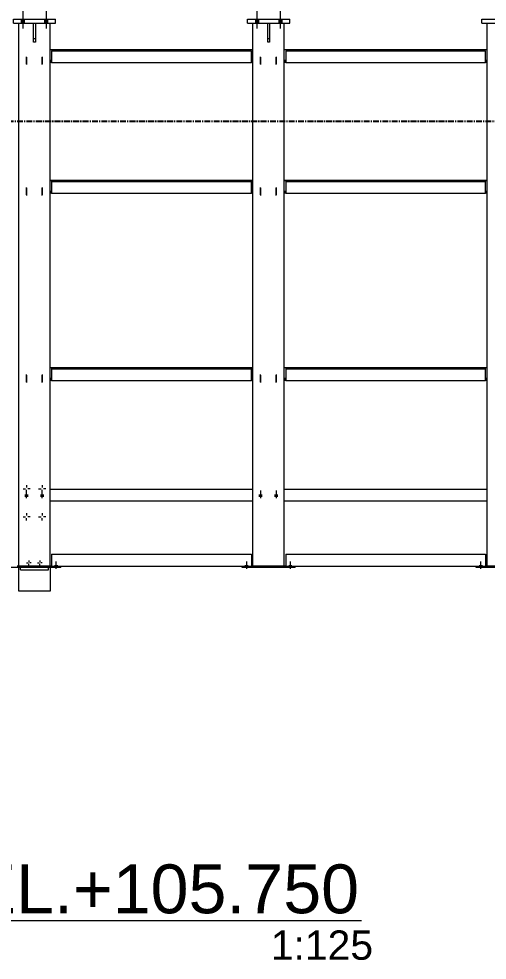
# Model space of a CAD drawing. Header units: millimetres. Extents: x -187664 to 435448, y -313239 to 299894.
# Drawn here: x 34940 to 37940, y -91372 to -85346 of the extents above; entities that cross this region are included whole.
import ezdxf

# ---------------------------------------------------------------- set-up
doc = ezdxf.new("R2010")
doc.units = ezdxf.units.MM
for name, pattern in [('CENTER', [2, 1.25, -0.25, 0.25, -0.25]), ('XKITLINE00', [0]), ('XKITLINE02', [4, 2, -2])]:
    doc.linetypes.add(name, pattern=pattern)
for name, color, linetype in [('000 - EXISTING_COLUMN_MAIN_COLOR_1', 7, 'Continuous'), ('000 - EXISTING_STEEL-STRUCTURE_MAIN_COLOR_1', 7, 'Continuous'), ('000 - EXISTING_STEEL-STRUCTURE_MAIN_COLOR_251', 7, 'Continuous')]:
    doc.layers.add(name, color=color, linetype=linetype)
doc.layers.add('000 - EXISTING_STEEL-STRUCTURE_DEF_SUB', color=7, linetype='Continuous', plot=False)
for name, color, linetype, lineweight in [('Bolt', 7, 'Continuous', 0), ('Part', 7, 'Continuous', 0), ('Text', 7, 'Continuous', 0)]:
    doc.layers.add(name, color=color, linetype=linetype, lineweight=lineweight)
doc.styles.add('RomanS', font='arial.ttf', dxfattribs={"width": 0.8})

# ---------------------------------------------------------------- blocks, each defined once
blk = doc.blocks.new('*A261258')
at = {"layer": '000 - EXISTING_STEEL-STRUCTURE_MAIN_COLOR_1', "color": 7, "linetype": 'XKITLINE00', "lineweight": 0}
for p, q in [((318.480005, 109.344), (318.480005, 137.151988)), ((320.080005, 109.344), (320.080005, 137.151988)), ((318.480005, 109.344), (320.080005, 109.344))]:
    blk.add_line(p, q, dxfattribs=at)
blk = doc.blocks.new('*A262259')
at = {"layer": '000 - EXISTING_STEEL-STRUCTURE_MAIN_COLOR_1', "color": 7, "linetype": 'XKITLINE00', "lineweight": 0}
for p, q in [((317.920005, 109.264), (317.920005, 109.344)), ((320.640005, 109.264), (317.920005, 109.264)), ((320.160005, 109.344), (318.400005, 109.344)), ((318.480005, 109.344), (318.480005, 109.264)), ((320.080005, 109.264), (320.080005, 109.344)), ((320.640005, 109.264), (320.640005, 109.344))]:
    blk.add_line(p, q, dxfattribs=at)
blk = doc.blocks.new('*A265262')
at = {"layer": 'Part', "color": 7, "linetype": 'XKITLINE00', "lineweight": 0}
for p, q in [((318.199973, 137.151988), (318.199973, 137.351988)), ((318.199973, 137.351988), (320.359973, 137.351988)), ((318.199973, 137.151988), (320.359973, 137.151988)), ((320.359973, 137.151988), (320.359973, 137.351988))]:
    blk.add_line(p, q, dxfattribs=at)
blk = doc.blocks.new('*A327321')
at = {"layer": 'Part', "color": 7, "linetype": 'XKITLINE00', "lineweight": 0}
for p, q in [((294.199973, 137.151988), (294.199973, 137.351988)), ((294.199973, 137.351988), (296.359973, 137.351988)), ((294.199973, 137.151988), (296.359973, 137.151988)), ((296.359973, 137.151988), (296.359973, 137.351988))]:
    blk.add_line(p, q, dxfattribs=at)
blk = doc.blocks.new('*A330324')
at = {"layer": 'Part', "color": 7, "linetype": 'XKITLINE00', "lineweight": 0}
for p, q in [((295.232005, 136.171017), (295.232005, 137.151988)), ((295.328005, 137.151988), (295.328005, 136.171017)), ((295.232005, 136.351988), (295.328005, 136.351988)), ((295.328005, 136.171017), (295.232005, 136.171017))]:
    blk.add_line(p, q, dxfattribs=at)
blk = doc.blocks.new('*A331325')
at = {"layer": 'Part', "color": 7, "linetype": 'XKITLINE00', "lineweight": 0}
for p, q in [((306.199973, 137.151988), (306.199973, 137.351988)), ((306.199973, 137.351988), (308.359973, 137.351988)), ((306.199973, 137.151988), (308.359973, 137.151988)), ((308.359973, 137.151988), (308.359973, 137.351988))]:
    blk.add_line(p, q, dxfattribs=at)
blk = doc.blocks.new('*A332326')
at = {"layer": 'Part', "color": 7, "linetype": 'XKITLINE00', "lineweight": 0}
for p, q in [((307.232005, 136.171017), (307.232005, 137.151988)), ((307.328005, 137.151988), (307.328005, 136.171017)), ((307.232005, 136.351988), (307.328005, 136.351988)), ((307.328005, 136.171017), (307.232005, 136.171017))]:
    blk.add_line(p, q, dxfattribs=at)
blk = doc.blocks.new('*A344336')
at = {"layer": '000 - EXISTING_STEEL-STRUCTURE_DEF_SUB', "color": 7, "linetype": 'XKITLINE02', "lineweight": 0}
for p, q in [((295.671929, 135.022904), (295.671929, 135.405747)), ((295.688493, 135.04366), (295.688493, 135.426503))]:
    blk.add_line(p, q, dxfattribs=at)
blk = doc.blocks.new('*A345337')
at = {"layer": '000 - EXISTING_STEEL-STRUCTURE_DEF_SUB', "color": 7, "linetype": 'XKITLINE02', "lineweight": 0}
for p, q in [((294.871507, 135.04366), (294.871507, 135.426503)), ((294.888071, 135.022904), (294.888071, 135.405747))]:
    blk.add_line(p, q, dxfattribs=at)
blk = doc.blocks.new('*A349341')
at = {"layer": 'Bolt'}
for points in [[(294.604, 138.904), (294.604, 138.952), (294.756, 138.952), (294.756, 138.904)], [(294.604, 138.904), (294.604, 138.952), (294.756, 138.952), (294.756, 138.904)], [(294.604, 138.904), (294.604, 138.952), (294.756, 138.952), (294.756, 138.904)], [(295.956, 138.952), (295.956, 138.904), (295.804, 138.904), (295.804, 138.952)], [(295.956, 138.952), (295.956, 138.904), (295.804, 138.904), (295.804, 138.952)], [(295.956, 138.952), (295.956, 138.904), (295.804, 138.904), (295.804, 138.952)], [(294.604, 137.152), (294.604, 137.352), (294.756, 137.352), (294.756, 137.152)], [(294.604, 137.152), (294.604, 137.352), (294.756, 137.352), (294.756, 137.152)], [(294.604, 137.152), (294.604, 137.352), (294.756, 137.352), (294.756, 137.152)], [(295.804, 137.152), (295.804, 137.352), (295.956, 137.352), (295.956, 137.152)], [(295.804, 137.152), (295.804, 137.352), (295.956, 137.352), (295.956, 137.152)], [(295.804, 137.152), (295.804, 137.352), (295.956, 137.352), (295.956, 137.152)]]:
    blk.add_hatch(color=7, dxfattribs=at).paths.add_polyline_path(points, flags=17)
at = {"layer": 'Bolt', "color": 7, "linetype": 'XKITLINE00', "lineweight": 0}
for p, q in [((294.604, 138.952), (294.604, 138.904)), ((294.604, 138.952), (294.604, 138.904)), ((294.604, 138.952), (294.604, 138.904)), ((294.68, 139.036), (294.68, 136.872)), ((294.68, 139.036), (294.68, 136.872)), ((294.68, 139.036), (294.68, 136.872)), ((294.756, 138.952), (294.756, 138.904)), ((294.756, 138.952), (294.756, 138.904)), ((294.756, 138.952), (294.756, 138.904)), ((295.804, 138.952), (295.804, 138.904)), ((295.804, 138.952), (295.804, 138.904)), ((295.804, 138.952), (295.804, 138.904)), ((295.88, 139.036), (295.88, 136.872)), ((295.88, 139.036), (295.88, 136.872)), ((295.88, 139.036), (295.88, 136.872)), ((295.956, 138.952), (295.956, 138.904)), ((295.956, 138.952), (295.956, 138.904)), ((295.956, 138.952), (295.956, 138.904)), ((294.604, 137.352), (294.604, 137.152)), ((294.604, 137.352), (294.604, 137.152)), ((294.604, 137.352), (294.604, 137.152)), ((294.756, 137.352), (294.756, 137.152)), ((294.756, 137.352), (294.756, 137.152)), ((294.756, 137.352), (294.756, 137.152)), ((295.804, 137.352), (295.804, 137.152)), ((295.804, 137.352), (295.804, 137.152)), ((295.804, 137.352), (295.804, 137.152)), ((295.956, 137.352), (295.956, 137.152)), ((295.956, 137.352), (295.956, 137.152)), ((295.956, 137.352), (295.956, 137.152))]:
    blk.add_line(p, q, dxfattribs=at)
blk = doc.blocks.new('*A350342')
at = {"layer": '000 - EXISTING_STEEL-STRUCTURE_DEF_SUB', "color": 7, "linetype": 'XKITLINE02', "lineweight": 0}
for p, q in [((307.671929, 135.022904), (307.671929, 135.405747)), ((307.688493, 135.04366), (307.688493, 135.426503))]:
    blk.add_line(p, q, dxfattribs=at)
blk = doc.blocks.new('*A351343')
at = {"layer": '000 - EXISTING_STEEL-STRUCTURE_DEF_SUB', "color": 7, "linetype": 'XKITLINE02', "lineweight": 0}
for p, q in [((306.871507, 135.04366), (306.871507, 135.426503)), ((306.888071, 135.022904), (306.888071, 135.405747))]:
    blk.add_line(p, q, dxfattribs=at)
blk = doc.blocks.new('*A352344')
at = {"layer": 'Bolt'}
for points in [[(306.756, 138.952), (306.756, 138.904), (306.604, 138.904), (306.604, 138.952)], [(306.756, 138.952), (306.756, 138.904), (306.604, 138.904), (306.604, 138.952)], [(306.756, 138.952), (306.756, 138.904), (306.604, 138.904), (306.604, 138.952)], [(307.956, 138.952), (307.956, 138.904), (307.804, 138.904), (307.804, 138.952)], [(307.956, 138.952), (307.956, 138.904), (307.804, 138.904), (307.804, 138.952)], [(307.956, 138.952), (307.956, 138.904), (307.804, 138.904), (307.804, 138.952)], [(306.756, 137.352), (306.756, 137.152), (306.604, 137.152), (306.604, 137.352)], [(306.756, 137.352), (306.756, 137.152), (306.604, 137.152), (306.604, 137.352)], [(306.756, 137.352), (306.756, 137.152), (306.604, 137.152), (306.604, 137.352)], [(307.956, 137.352), (307.956, 137.152), (307.804, 137.152), (307.804, 137.352)], [(307.956, 137.352), (307.956, 137.152), (307.804, 137.152), (307.804, 137.352)], [(307.956, 137.352), (307.956, 137.152), (307.804, 137.152), (307.804, 137.352)]]:
    blk.add_hatch(color=7, dxfattribs=at).paths.add_polyline_path(points, flags=17)
at = {"layer": 'Bolt', "color": 7, "linetype": 'XKITLINE00', "lineweight": 0}
for p, q in [((306.604, 138.952), (306.604, 138.904)), ((306.604, 138.952), (306.604, 138.904)), ((306.604, 138.952), (306.604, 138.904)), ((306.68, 139.036), (306.68, 136.872)), ((306.68, 139.036), (306.68, 136.872)), ((306.68, 139.036), (306.68, 136.872)), ((306.756, 138.952), (306.756, 138.904)), ((306.756, 138.952), (306.756, 138.904)), ((306.756, 138.952), (306.756, 138.904)), ((307.804, 138.952), (307.804, 138.904)), ((307.804, 138.952), (307.804, 138.904)), ((307.804, 138.952), (307.804, 138.904)), ((307.88, 139.036), (307.88, 136.872)), ((307.88, 139.036), (307.88, 136.872)), ((307.88, 139.036), (307.88, 136.872)), ((307.956, 138.952), (307.956, 138.904)), ((307.956, 138.952), (307.956, 138.904)), ((307.956, 138.952), (307.956, 138.904)), ((306.604, 137.352), (306.604, 137.152)), ((306.604, 137.352), (306.604, 137.152)), ((306.604, 137.352), (306.604, 137.152)), ((306.756, 137.352), (306.756, 137.152)), ((306.756, 137.352), (306.756, 137.152)), ((306.756, 137.352), (306.756, 137.152)), ((307.804, 137.352), (307.804, 137.152)), ((307.804, 137.352), (307.804, 137.152)), ((307.804, 137.352), (307.804, 137.152)), ((307.956, 137.352), (307.956, 137.152)), ((307.956, 137.352), (307.956, 137.152)), ((307.956, 137.352), (307.956, 137.152))]:
    blk.add_line(p, q, dxfattribs=at)
blk = doc.blocks.new('*A393382')
at = {"layer": '000 - EXISTING_STEEL-STRUCTURE_MAIN_COLOR_251', "color": 7, "linetype": 'XKITLINE00', "lineweight": 0}
for p, q in [((308.160005, 109.944), (308.160005, 109.344)), ((308.160005, 109.944), (318.400005, 109.944)), ((318.400005, 109.944), (318.400005, 109.344)), ((308.160005, 109.344), (318.400005, 109.344))]:
    blk.add_line(p, q, dxfattribs=at)
blk = doc.blocks.new('*A398387')
at = {"layer": '000 - EXISTING_STEEL-STRUCTURE_MAIN_COLOR_251', "color": 7, "linetype": 'XKITLINE00', "lineweight": 0}
for p, q in [((296.080005, 135.794399), (306.480005, 135.794399)), ((296.080005, 135.790212), (306.480005, 135.790212)), ((306.400005, 135.735782), (296.160005, 135.735782)), ((296.160005, 135.735782), (296.160005, 135.731595)), ((296.160005, 135.731595), (306.400005, 135.731595)), ((296.160005, 135.731595), (296.160005, 135.132418)), ((306.400005, 135.731595), (306.400005, 135.735782)), ((306.400005, 135.132418), (306.400005, 135.731595)), ((296.080005, 135.242963), (296.160005, 135.242963)), ((296.080005, 135.194814), (296.160005, 135.194814)), ((296.080005, 135.142885), (296.160005, 135.142885)), ((296.160005, 135.132418), (306.400005, 135.132418)), ((306.400005, 135.242963), (306.480005, 135.242963)), ((306.400005, 135.194814), (306.480005, 135.194814)), ((306.400005, 135.142885), (306.480005, 135.142885))]:
    blk.add_line(p, q, dxfattribs=at)
blk = doc.blocks.new('*A399388')
at = {"layer": '000 - EXISTING_STEEL-STRUCTURE_MAIN_COLOR_251', "color": 7, "linetype": 'XKITLINE00', "lineweight": 0}
for p, q in [((308.080005, 135.794399), (318.480005, 135.794399)), ((308.080005, 135.790212), (318.480005, 135.790212)), ((318.400005, 135.735782), (308.160005, 135.735782)), ((308.160005, 135.735782), (308.160005, 135.731595)), ((308.160005, 135.731595), (318.400005, 135.731595)), ((308.160005, 135.731595), (308.160005, 135.132418)), ((318.400005, 135.731595), (318.400005, 135.735782)), ((318.400005, 135.132418), (318.400005, 135.731595)), ((308.080005, 135.242963), (308.160005, 135.242963)), ((308.080005, 135.194814), (308.160005, 135.194814)), ((308.080005, 135.142885), (308.160005, 135.142885)), ((308.160005, 135.132418), (318.400005, 135.132418)), ((318.400005, 135.242963), (318.480005, 135.242963)), ((318.400005, 135.194814), (318.480005, 135.194814)), ((318.400005, 135.142885), (318.480005, 135.142885))]:
    blk.add_line(p, q, dxfattribs=at)
blk = doc.blocks.new('*A416405')
at = {"layer": '000 - EXISTING_STEEL-STRUCTURE_MAIN_COLOR_1', "color": 7, "linetype": 'XKITLINE00', "lineweight": 0}
for p, q in [((294.480005, 109.344), (294.480005, 137.151988)), ((296.080005, 109.344), (296.080005, 137.151988)), ((294.480005, 109.344), (296.080005, 109.344))]:
    blk.add_line(p, q, dxfattribs=at)
blk = doc.blocks.new('*A417406')
at = {"layer": '000 - EXISTING_STEEL-STRUCTURE_MAIN_COLOR_1', "color": 7, "linetype": 'XKITLINE00', "lineweight": 0}
for p, q in [((306.480005, 109.344), (306.480005, 137.151988)), ((308.080005, 109.344), (308.080005, 137.151988)), ((306.480005, 109.344), (308.080005, 109.344))]:
    blk.add_line(p, q, dxfattribs=at)
blk = doc.blocks.new('*A418407')
at = {"layer": '000 - EXISTING_STEEL-STRUCTURE_MAIN_COLOR_1', "color": 7, "linetype": 'XKITLINE00', "lineweight": 0}
for p, q in [((293.920005, 109.264), (293.920005, 109.344)), ((296.640005, 109.264), (293.920005, 109.264)), ((296.160005, 109.344), (294.400005, 109.344)), ((294.480005, 109.344), (294.480005, 109.264)), ((296.080005, 109.264), (296.080005, 109.344)), ((296.640005, 109.264), (296.640005, 109.344))]:
    blk.add_line(p, q, dxfattribs=at)
blk = doc.blocks.new('*A420409')
at = {"layer": '000 - EXISTING_COLUMN_MAIN_COLOR_1', "color": 7, "linetype": 'XKITLINE00', "lineweight": 0}
for p, q in [((294.480029, 108.064002), (294.480029, 109.264)), ((296.080029, 109.264), (296.080029, 108.064002)), ((296.080029, 108.064002), (294.480029, 108.064002))]:
    blk.add_line(p, q, dxfattribs=at)
blk = doc.blocks.new('*A421410')
at = {"layer": '000 - EXISTING_STEEL-STRUCTURE_MAIN_COLOR_1', "color": 7, "linetype": 'XKITLINE00', "lineweight": 0}
for p, q in [((305.920005, 109.264), (305.920005, 109.344)), ((308.640005, 109.264), (305.920005, 109.264)), ((308.160005, 109.344), (306.400005, 109.344)), ((306.480005, 109.344), (306.480005, 109.264)), ((308.080005, 109.264), (308.080005, 109.344)), ((308.640005, 109.264), (308.640005, 109.344))]:
    blk.add_line(p, q, dxfattribs=at)
blk = doc.blocks.new('*A422411')
at = {"layer": '000 - EXISTING_STEEL-STRUCTURE_MAIN_COLOR_1', "color": 7, "linetype": 'XKITLINE00', "lineweight": 0}
for p, q in [((294.560005, 109.14398), (294.560005, 109.264)), ((294.560005, 109.14398), (296.000005, 109.143981)), ((296.000005, 109.143981), (296.000005, 109.264))]:
    blk.add_line(p, q, dxfattribs=at)
blk = doc.blocks.new('*A426415')
at = {"layer": '000 - EXISTING_STEEL-STRUCTURE_DEF_SUB', "color": 7, "linetype": 'XKITLINE02', "lineweight": 0}
for p, q in [((295.620005, 112.96328), (295.620005, 113.00328)), ((295.620005, 112.96328), (295.620005, 113.00328)), ((295.620005, 112.89128), (295.620005, 112.96328)), ((295.620005, 112.89128), (295.620005, 112.96328)), ((295.680005, 112.82792), (295.680005, 113.21128)), ((295.680005, 112.82792), (295.680005, 113.21128)), ((295.740005, 112.96328), (295.740005, 113.00328)), ((295.740005, 112.96328), (295.740005, 113.00328)), ((295.740005, 112.89128), (295.740005, 112.96328)), ((295.740005, 112.89128), (295.740005, 112.96328))]:
    blk.add_line(p, q, dxfattribs=at)
blk = doc.blocks.new('*A428417')
at = {"layer": '000 - EXISTING_STEEL-STRUCTURE_DEF_SUB', "color": 7, "linetype": 'XKITLINE02', "lineweight": 0}
for p, q in [((294.819995, 112.96328), (294.819995, 113.00328)), ((294.819995, 112.96328), (294.819995, 113.00328)), ((294.819995, 112.89128), (294.819995, 112.96328)), ((294.819995, 112.89128), (294.819995, 112.96328)), ((294.879995, 112.82792), (294.879995, 113.21128)), ((294.879995, 112.82792), (294.879995, 113.21128)), ((294.939995, 112.96328), (294.939995, 113.00328)), ((294.939995, 112.96328), (294.939995, 113.00328)), ((294.939995, 112.89128), (294.939995, 112.96328)), ((294.939995, 112.89128), (294.939995, 112.96328))]:
    blk.add_line(p, q, dxfattribs=at)
blk = doc.blocks.new('*A433422')
at = {"layer": '000 - EXISTING_STEEL-STRUCTURE_DEF_SUB'}
for points in [[(296.344, 109.344), (296.344, 109.396), (296.456, 109.396), (296.456, 109.344)], [(296.344, 109.344), (296.344, 109.396), (296.456, 109.396), (296.456, 109.344)], [(296.344, 109.264), (296.344, 109.344), (296.456, 109.344), (296.456, 109.264)], [(296.344, 109.264), (296.344, 109.344), (296.456, 109.344), (296.456, 109.264)]]:
    blk.add_hatch(color=7, dxfattribs=at).paths.add_polyline_path(points, flags=17)
at = {"layer": '000 - EXISTING_STEEL-STRUCTURE_DEF_SUB', "color": 7, "linetype": 'XKITLINE00', "lineweight": 0}
for p, q in [((296.4, 109.201), (296.4, 109.584)), ((296.4, 109.201), (296.4, 109.584)), ((296.344, 109.344), (296.344, 109.396)), ((296.344, 109.344), (296.344, 109.396)), ((296.344, 109.264), (296.344, 109.344)), ((296.344, 109.264), (296.344, 109.344)), ((296.456, 109.344), (296.456, 109.396)), ((296.456, 109.344), (296.456, 109.396)), ((296.456, 109.264), (296.456, 109.344)), ((296.456, 109.264), (296.456, 109.344))]:
    blk.add_line(p, q, dxfattribs=at)
blk = doc.blocks.new('*A434423')
at = {"layer": '000 - EXISTING_STEEL-STRUCTURE_DEF_SUB', "color": 7, "linetype": 'XKITLINE00', "lineweight": 0}
for p, q in [((294.695973, 113.303302), (294.818517, 113.303302)), ((294.879973, 113.487302), (294.879973, 113.364758)), ((295.063973, 113.303302), (294.941429, 113.303302)), ((295.495973, 113.303302), (295.618517, 113.303302)), ((295.679973, 113.487302), (295.679973, 113.364758)), ((295.863973, 113.303302), (295.741429, 113.303302)), ((294.879973, 113.119302), (294.879973, 113.241846)), ((295.679973, 113.119302), (295.679973, 113.241846)), ((294.695973, 111.863302), (294.818517, 111.863302)), ((294.879973, 112.047302), (294.879973, 111.924758)), ((295.063973, 111.863302), (294.941429, 111.863302)), ((295.495973, 111.863302), (295.618517, 111.863302)), ((295.679973, 112.047302), (295.679973, 111.924758)), ((295.863973, 111.863302), (295.741429, 111.863302)), ((294.879973, 111.679302), (294.879973, 111.801846)), ((295.679973, 111.679302), (295.679973, 111.801846))]:
    blk.add_line(p, q, dxfattribs=at)
blk = doc.blocks.new('*A435424')
at = {"layer": '000 - EXISTING_STEEL-STRUCTURE_DEF_SUB', "color": 7, "linetype": 'XKITLINE00', "lineweight": 0}
for p, q in [((294.880005, 109.50398), (294.959925, 109.50398)), ((295.000005, 109.62398), (295.000005, 109.54406)), ((295.000005, 109.38398), (295.000005, 109.4639)), ((295.120005, 109.50398), (295.040085, 109.50398)), ((295.440005, 109.50398), (295.519925, 109.50398)), ((295.560005, 109.62398), (295.560005, 109.54406)), ((295.560005, 109.38398), (295.560005, 109.4639)), ((295.680005, 109.50398), (295.600085, 109.50398))]:
    blk.add_line(p, q, dxfattribs=at)
blk = doc.blocks.new('*A436425')
at = {"layer": '000 - EXISTING_STEEL-STRUCTURE_DEF_SUB', "color": 7, "linetype": 'XKITLINE02', "lineweight": 0}
for p, q in [((306.819995, 112.96328), (306.819995, 113.00328)), ((306.819995, 112.96328), (306.819995, 113.00328)), ((306.819995, 112.89128), (306.819995, 112.96328)), ((306.819995, 112.89128), (306.819995, 112.96328)), ((306.879995, 112.82792), (306.879995, 113.21128)), ((306.879995, 112.82792), (306.879995, 113.21128)), ((306.939995, 112.96328), (306.939995, 113.00328)), ((306.939995, 112.96328), (306.939995, 113.00328)), ((306.939995, 112.89128), (306.939995, 112.96328)), ((306.939995, 112.89128), (306.939995, 112.96328))]:
    blk.add_line(p, q, dxfattribs=at)
blk = doc.blocks.new('*A437426')
at = {"layer": '000 - EXISTING_STEEL-STRUCTURE_DEF_SUB'}
for points in [[(306.216, 109.396), (306.216, 109.344), (306.104, 109.344), (306.104, 109.396)], [(306.216, 109.396), (306.216, 109.344), (306.104, 109.344), (306.104, 109.396)], [(306.216, 109.344), (306.216, 109.264), (306.104, 109.264), (306.104, 109.344)], [(306.216, 109.344), (306.216, 109.264), (306.104, 109.264), (306.104, 109.344)]]:
    blk.add_hatch(color=7, dxfattribs=at).paths.add_polyline_path(points, flags=17)
at = {"layer": '000 - EXISTING_STEEL-STRUCTURE_DEF_SUB', "color": 7, "linetype": 'XKITLINE00', "lineweight": 0}
for p, q in [((306.16, 109.201), (306.16, 109.584)), ((306.16, 109.201), (306.16, 109.584)), ((306.104, 109.344), (306.104, 109.396)), ((306.104, 109.344), (306.104, 109.396)), ((306.104, 109.264), (306.104, 109.344)), ((306.104, 109.264), (306.104, 109.344)), ((306.216, 109.344), (306.216, 109.396)), ((306.216, 109.344), (306.216, 109.396)), ((306.216, 109.264), (306.216, 109.344)), ((306.216, 109.264), (306.216, 109.344))]:
    blk.add_line(p, q, dxfattribs=at)
blk = doc.blocks.new('*A438427')
at = {"layer": '000 - EXISTING_STEEL-STRUCTURE_DEF_SUB'}
for points in [[(308.344, 109.344), (308.344, 109.396), (308.456, 109.396), (308.456, 109.344)], [(308.344, 109.344), (308.344, 109.396), (308.456, 109.396), (308.456, 109.344)], [(308.344, 109.264), (308.344, 109.344), (308.456, 109.344), (308.456, 109.264)], [(308.344, 109.264), (308.344, 109.344), (308.456, 109.344), (308.456, 109.264)]]:
    blk.add_hatch(color=7, dxfattribs=at).paths.add_polyline_path(points, flags=17)
at = {"layer": '000 - EXISTING_STEEL-STRUCTURE_DEF_SUB', "color": 7, "linetype": 'XKITLINE00', "lineweight": 0}
for p, q in [((308.4, 109.201), (308.4, 109.584)), ((308.4, 109.201), (308.4, 109.584)), ((308.344, 109.344), (308.344, 109.396)), ((308.344, 109.344), (308.344, 109.396)), ((308.344, 109.264), (308.344, 109.344)), ((308.344, 109.264), (308.344, 109.344)), ((308.456, 109.344), (308.456, 109.396)), ((308.456, 109.344), (308.456, 109.396)), ((308.456, 109.264), (308.456, 109.344)), ((308.456, 109.264), (308.456, 109.344))]:
    blk.add_line(p, q, dxfattribs=at)
blk = doc.blocks.new('*A439428')
at = {"layer": '000 - EXISTING_STEEL-STRUCTURE_DEF_SUB', "color": 7, "linetype": 'XKITLINE02', "lineweight": 0}
for p, q in [((307.620005, 112.96328), (307.620005, 113.00328)), ((307.620005, 112.96328), (307.620005, 113.00328)), ((307.620005, 112.89128), (307.620005, 112.96328)), ((307.620005, 112.89128), (307.620005, 112.96328)), ((307.680005, 112.82792), (307.680005, 113.21128)), ((307.680005, 112.82792), (307.680005, 113.21128)), ((307.740005, 112.96328), (307.740005, 113.00328)), ((307.740005, 112.96328), (307.740005, 113.00328)), ((307.740005, 112.89128), (307.740005, 112.96328)), ((307.740005, 112.89128), (307.740005, 112.96328))]:
    blk.add_line(p, q, dxfattribs=at)
blk = doc.blocks.new('*A440429')
at = {"layer": '000 - EXISTING_STEEL-STRUCTURE_DEF_SUB'}
for points in [[(318.216, 109.396), (318.216, 109.344), (318.104, 109.344), (318.104, 109.396)], [(318.216, 109.396), (318.216, 109.344), (318.104, 109.344), (318.104, 109.396)], [(318.216, 109.344), (318.216, 109.264), (318.104, 109.264), (318.104, 109.344)], [(318.216, 109.344), (318.216, 109.264), (318.104, 109.264), (318.104, 109.344)]]:
    blk.add_hatch(color=7, dxfattribs=at).paths.add_polyline_path(points, flags=17)
at = {"layer": '000 - EXISTING_STEEL-STRUCTURE_DEF_SUB', "color": 7, "linetype": 'XKITLINE00', "lineweight": 0}
for p, q in [((318.16, 109.201), (318.16, 109.584)), ((318.16, 109.201), (318.16, 109.584)), ((318.104, 109.344), (318.104, 109.396)), ((318.104, 109.344), (318.104, 109.396)), ((318.104, 109.264), (318.104, 109.344)), ((318.104, 109.264), (318.104, 109.344)), ((318.216, 109.344), (318.216, 109.396)), ((318.216, 109.344), (318.216, 109.396)), ((318.216, 109.264), (318.216, 109.344)), ((318.216, 109.264), (318.216, 109.344))]:
    blk.add_line(p, q, dxfattribs=at)
blk = doc.blocks.new('*A594583')
at = {"layer": '000 - EXISTING_STEEL-STRUCTURE_MAIN_COLOR_251', "color": 7, "linetype": 'XKITLINE00', "lineweight": 0}
for p, q in [((296.080005, 119.512941), (306.480005, 119.512941)), ((296.080005, 119.508754), (306.480005, 119.508754)), ((306.400005, 119.454324), (296.160005, 119.454324)), ((296.160005, 119.454324), (296.160005, 119.450138)), ((296.160005, 119.450138), (306.400005, 119.450138)), ((296.160005, 119.450138), (296.160005, 118.85096)), ((306.400005, 119.450138), (306.400005, 119.454324)), ((306.400005, 118.85096), (306.400005, 119.450138)), ((296.080005, 118.961505), (296.160005, 118.961505)), ((296.080005, 118.913356), (296.160005, 118.913356)), ((296.080005, 118.861427), (296.160005, 118.861427)), ((296.160005, 118.85096), (306.400005, 118.85096)), ((306.400005, 118.961505), (306.480005, 118.961505)), ((306.400005, 118.913356), (306.480005, 118.913356)), ((306.400005, 118.861427), (306.480005, 118.861427))]:
    blk.add_line(p, q, dxfattribs=at)
blk = doc.blocks.new('*A595584')
at = {"layer": '000 - EXISTING_STEEL-STRUCTURE_MAIN_COLOR_251', "color": 7, "linetype": 'XKITLINE00', "lineweight": 0}
for p, q in [((308.080005, 119.512941), (318.480005, 119.512941)), ((308.080005, 119.508754), (318.480005, 119.508754)), ((318.400005, 119.454324), (308.160005, 119.454324)), ((308.160005, 119.454324), (308.160005, 119.450138)), ((308.160005, 119.450138), (318.400005, 119.450138)), ((308.160005, 119.450138), (308.160005, 118.85096)), ((318.400005, 119.450138), (318.400005, 119.454324)), ((318.400005, 118.85096), (318.400005, 119.450138)), ((308.080005, 118.961505), (308.160005, 118.961505)), ((308.080005, 118.913356), (308.160005, 118.913356)), ((308.080005, 118.861427), (308.160005, 118.861427)), ((308.160005, 118.85096), (318.400005, 118.85096)), ((318.400005, 118.961505), (318.480005, 118.961505)), ((318.400005, 118.913356), (318.480005, 118.913356)), ((318.400005, 118.861427), (318.480005, 118.861427))]:
    blk.add_line(p, q, dxfattribs=at)
blk = doc.blocks.new('*A600589')
at = {"layer": '000 - EXISTING_STEEL-STRUCTURE_MAIN_COLOR_251', "color": 7, "linetype": 'XKITLINE00', "lineweight": 0}
for p, q in [((296.080005, 129.099784), (306.480005, 129.099784)), ((296.080005, 129.095597), (306.480005, 129.095597)), ((306.400005, 129.041168), (296.160005, 129.041168)), ((296.160005, 129.041168), (296.160005, 129.036981)), ((296.160005, 129.036981), (306.400005, 129.036981)), ((296.160005, 129.036981), (296.160005, 128.437803)), ((306.400005, 129.036981), (306.400005, 129.041168)), ((306.400005, 128.437803), (306.400005, 129.036981)), ((296.080005, 128.548348), (296.160005, 128.548348)), ((296.080005, 128.500199), (296.160005, 128.500199)), ((296.080005, 128.448271), (296.160005, 128.448271)), ((296.160005, 128.437803), (306.400005, 128.437803)), ((306.400005, 128.548348), (306.480005, 128.548348)), ((306.400005, 128.500199), (306.480005, 128.500199)), ((306.400005, 128.448271), (306.480005, 128.448271))]:
    blk.add_line(p, q, dxfattribs=at)
blk = doc.blocks.new('*A601590')
at = {"layer": '000 - EXISTING_STEEL-STRUCTURE_MAIN_COLOR_251', "color": 7, "linetype": 'XKITLINE00', "lineweight": 0}
for p, q in [((308.080005, 129.099784), (318.480005, 129.099784)), ((308.080005, 129.095597), (318.480005, 129.095597)), ((318.400005, 129.041168), (308.160005, 129.041168)), ((308.160005, 129.041168), (308.160005, 129.036981)), ((308.160005, 129.036981), (318.400005, 129.036981)), ((308.160005, 129.036981), (308.160005, 128.437803)), ((318.400005, 129.036981), (318.400005, 129.041168)), ((318.400005, 128.437803), (318.400005, 129.036981)), ((308.080005, 128.548348), (308.160005, 128.548348)), ((308.080005, 128.500199), (308.160005, 128.500199)), ((308.080005, 128.448271), (308.160005, 128.448271)), ((308.160005, 128.437803), (318.400005, 128.437803)), ((318.400005, 128.548348), (318.480005, 128.548348)), ((318.400005, 128.500199), (318.480005, 128.500199)), ((318.400005, 128.448271), (318.480005, 128.448271))]:
    blk.add_line(p, q, dxfattribs=at)
blk = doc.blocks.new('*A610599')
at = {"layer": '000 - EXISTING_STEEL-STRUCTURE_MAIN_COLOR_251', "color": 7, "linetype": 'XKITLINE00', "lineweight": 0}
for p, q in [((296.080005, 113.28328), (306.480005, 113.28328)), ((296.080005, 112.68328), (306.480005, 112.68328))]:
    blk.add_line(p, q, dxfattribs=at)
blk = doc.blocks.new('*A611600')
at = {"layer": '000 - EXISTING_STEEL-STRUCTURE_MAIN_COLOR_251', "color": 7, "linetype": 'XKITLINE00', "lineweight": 0}
for p, q in [((296.160005, 109.944), (296.160005, 109.344)), ((296.160005, 109.944), (306.400005, 109.944)), ((306.400005, 109.944), (306.400005, 109.344)), ((296.160005, 109.344), (306.400005, 109.344))]:
    blk.add_line(p, q, dxfattribs=at)
blk = doc.blocks.new('*A612601')
at = {"layer": '000 - EXISTING_STEEL-STRUCTURE_MAIN_COLOR_251', "color": 7, "linetype": 'XKITLINE00', "lineweight": 0}
for p, q in [((308.080005, 113.28328), (318.480005, 113.28328)), ((308.080005, 112.68328), (318.480005, 112.68328))]:
    blk.add_line(p, q, dxfattribs=at)
blk = doc.blocks.new('*A643632')
at = {"layer": '000 - EXISTING_STEEL-STRUCTURE_DEF_SUB', "color": 7, "linetype": 'XKITLINE02', "lineweight": 0}
for p, q in [((294.871507, 118.762202), (294.871507, 119.145045)), ((294.888071, 118.741446), (294.888071, 119.124289))]:
    blk.add_line(p, q, dxfattribs=at)
blk = doc.blocks.new('*A644633')
at = {"layer": '000 - EXISTING_STEEL-STRUCTURE_DEF_SUB', "color": 7, "linetype": 'XKITLINE02', "lineweight": 0}
for p, q in [((295.671929, 118.741446), (295.671929, 119.124289)), ((295.688493, 118.762202), (295.688493, 119.145045))]:
    blk.add_line(p, q, dxfattribs=at)
blk = doc.blocks.new('*A645634')
at = {"layer": '000 - EXISTING_STEEL-STRUCTURE_DEF_SUB', "color": 7, "linetype": 'XKITLINE02', "lineweight": 0}
for p, q in [((306.871507, 118.762202), (306.871507, 119.145045)), ((306.888071, 118.741446), (306.888071, 119.124289))]:
    blk.add_line(p, q, dxfattribs=at)
blk = doc.blocks.new('*A646635')
at = {"layer": '000 - EXISTING_STEEL-STRUCTURE_DEF_SUB', "color": 7, "linetype": 'XKITLINE02', "lineweight": 0}
for p, q in [((307.671929, 118.741446), (307.671929, 119.124289)), ((307.688493, 118.762202), (307.688493, 119.145045))]:
    blk.add_line(p, q, dxfattribs=at)
blk = doc.blocks.new('*A649638')
at = {"layer": '000 - EXISTING_STEEL-STRUCTURE_DEF_SUB', "color": 7, "linetype": 'XKITLINE02', "lineweight": 0}
for p, q in [((294.871507, 128.349046), (294.871507, 128.731889)), ((294.888071, 128.32829), (294.888071, 128.711133))]:
    blk.add_line(p, q, dxfattribs=at)
blk = doc.blocks.new('*A650639')
at = {"layer": '000 - EXISTING_STEEL-STRUCTURE_DEF_SUB', "color": 7, "linetype": 'XKITLINE02', "lineweight": 0}
for p, q in [((295.688493, 128.349046), (295.688493, 128.731889)), ((295.671929, 128.32829), (295.671929, 128.711133))]:
    blk.add_line(p, q, dxfattribs=at)
blk = doc.blocks.new('*A651640')
at = {"layer": '000 - EXISTING_STEEL-STRUCTURE_DEF_SUB', "color": 7, "linetype": 'XKITLINE02', "lineweight": 0}
for p, q in [((307.688493, 128.349046), (307.688493, 128.731889)), ((307.671929, 128.32829), (307.671929, 128.711133))]:
    blk.add_line(p, q, dxfattribs=at)
blk = doc.blocks.new('*A652641')
at = {"layer": '000 - EXISTING_STEEL-STRUCTURE_DEF_SUB', "color": 7, "linetype": 'XKITLINE02', "lineweight": 0}
for p, q in [((306.871507, 128.349046), (306.871507, 128.731889)), ((306.888071, 128.32829), (306.888071, 128.711133))]:
    blk.add_line(p, q, dxfattribs=at)

msp = doc.modelspace()

# ---------------------------------------------------------------- linework, layer by layer
at = {"color": 7, "linetype": 'CENTER', "ltscale": 30}
msp.add_line((15908.532, -86001.924), (46926.935, -86001.924), dxfattribs=at)
at = {"layer": 'Text', "color": 7}
msp.add_line((26674.13, -91118.147), (37133.576, -91118.147), dxfattribs=at)

# ---------------------------------------------------------------- block references
at = {"color": 7, "lineweight": 0, "xscale": 125, "yscale": 125, "zscale": 125}
for name in ['*A349341', '*A352344', '*A327321', '*A416405', '*A330324', '*A331325', '*A417406', '*A332326', '*A265262', '*A261258', '*A398387', '*A399388', '*A345337', '*A344336', '*A351343', '*A350342', '*A600589', '*A601590', '*A649638', '*A650639', '*A652641', '*A651640', '*A594583', '*A595584', '*A643632', '*A644633', '*A645634', '*A646635', '*A434423', '*A428417', '*A426415', '*A610599', '*A436425', '*A439428', '*A612601', '*A435424', '*A611600', '*A433422', '*A437426', '*A393382', '*A438427', '*A440429', '*A418407', '*A420409', '*A422411', '*A421410', '*A262259']:
    msp.add_blockref(name, (-1870.442, -102516.924), dxfattribs=at)

# ---------------------------------------------------------------- texts
at = {"color": 7, "style": 'RomanS'}
msp.add_text('ENTRANCE 1: STEEL CANOPY LEVEL EL.+105.750', height=312.5, dxfattribs=at).set_placement((26674.13, -91071.768))
at = {"layer": 'Text', "color": 7, "style": 'RomanS'}
msp.add_text('1:125', height=187.5, dxfattribs=at).set_placement((36553.321, -91369.299))

doc.saveas('drawing.dxf')
